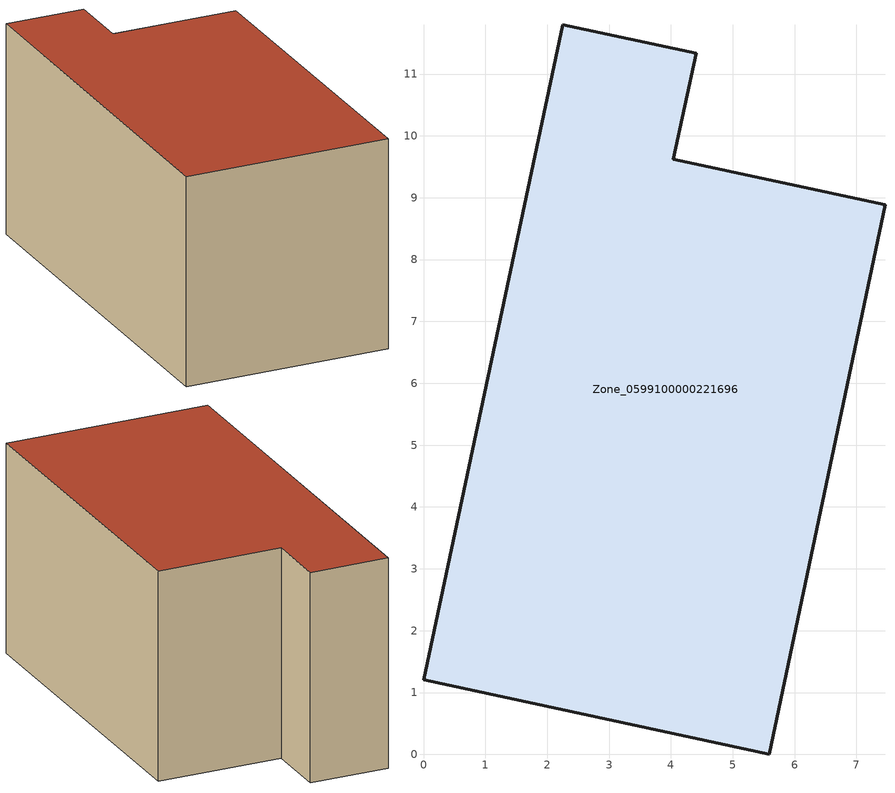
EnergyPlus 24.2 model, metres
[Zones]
Zone_0599100000221696
 floor ground (C_G): 0,1.21 2.25,11.8 4.41,11.34 4.04,9.62 7.46,8.89 5.59,0 z0
 wall outside (C_F): 2.25,11.8 0,1.21 5.59,0 7.46,8.89 4.04,9.62 4.41,11.34 2.25,11.8 z0:5.9
 roof outside (C_R): 0,1.21 5.59,0 7.46,8.89 4.04,9.62 4.41,11.34 2.25,11.8 z5.9
[BUILDING]
Pand.0599100000221696: North Axis=0; Terrain=City; Loads Convergence Tolerance Value=0.04; Temperature Convergence Tolerance Value=0.4; Solar Distribution=FullExterior; Maximum Number of Warmup Days=25; Minimum Number of Warmup Days=1
[Site:Location]
Rotterdam.The.Hague.AP_ZH_NLD Design_Conditions: Latitude=51.96; Longitude=4.45; Time Zone=1; Elevation=-4.5
[SITE:GROUNDTEMPERATURE:BUILDINGSURFACE]
18, 18, 18, 18, 18, 18, 18, 18, 18, 18, 18, 18
[MATERIAL] Thermal Absorptance=0.9; Solar Absorptance=0.7; Visible Absorptance=0.7
Name | Roughness | Thickness | Conductivity | Density | Specific Heat
G.TI.1975-1991 | MediumSmooth | 0.15 | 0.288461 | 540 | 1210
F.TI.1975-1991 | Rough | 0.3 | 0.230769 | 1920 | 840
R.TI.1975-1991 | MediumRough | 0.2 | 0.153846 | 1500 | 1000
[CONSTRUCTION]
C_G: G.TI.1975-1991
C_F: F.TI.1975-1991
C_R: R.TI.1975-1991
[ZONE]
Zone_0599100000221696: Type=1; Multiplier=1; Ceiling Height=Autocalculate; Volume=Autocalculate; Floor Area=autocalculate; Part of Total Floor Area=Yes
[ZONEINFILTRATION:DESIGNFLOWRATE]
Infil_Zone_0599100000221696: Zone or ZoneList or Space or SpaceList=Zone_0599100000221696; Schedule=AlwaysOn; Design Flow Rate Calculation Method=Flow/Area; Flow Rate per Floor Area=0.003; Constant Term Coefficient=1; Temperature Term Coefficient=0; Velocity Term Coefficient=0; Velocity Squared Term Coefficient=0
[HVACTEMPLATE:ZONE:IDEALLOADSAIRSYSTEM]
Zone_0599100000221696: Maximum Heating Supply Air Temperature=50; Minimum Cooling Supply Air Temperature=13; Maximum Heating Supply Air Humidity Ratio=0.0156; Minimum Cooling Supply Air Humidity Ratio=0.0077; Heating Limit=NoLimit; Cooling Limit=NoLimit; Dehumidification Control Type=ConstantSensibleHeatRatio; Cooling Sensible Heat Ratio=0.7; Dehumidification Setpoint=60; Humidification Control Type=None; Humidification Setpoint=30; Outdoor Air Method=None; Outdoor Air Flow Rate per Person=0.00944; Outdoor Air Flow Rate per Zone Floor Area=0; Outdoor Air Flow Rate per Zone=0; Demand Controlled Ventilation Type=None; Outdoor Air Economizer Type=NoEconomizer; Heat Recovery Type=None; Sensible Heat Recovery Effectiveness=0.7; Latent Heat Recovery Effectiveness=0.65
[ZONECONTROL:THERMOSTAT]
ThermostatControl_Zone_0599100000221696: Zone or ZoneList=Zone_0599100000221696; Control Type Schedule=DualSetpointControlType; Control 1=Thermostat_Zone_0599100000221696; Temperature Difference Between Cutout And Setpoint=0
[THERMOSTATSETPOINT:DUALSETPOINT]
Thermostat_Zone_0599100000221696: Heating Setpoint Temperature Schedule=HeatingSetpoint_Zone_0599100000221696; Cooling Setpoint Temperature Schedule=CoolingSetpoint_Zone_0599100000221696
[SCHEDULE:COMPACT]
HeatingSetpoint_Zone_0599100000221696: Through: 12/31, For: AllDays, Until: 24:00, 21
CoolingSetpoint_Zone_0599100000221696: Through: 12/31, For: AllDays, Until: 24:00, 24
DualSetpointControlType: Through: 12/31, For: AllDays, Until: 24:00, 4
AlwaysOn: Through: 12/31, For: AllDays, Until: 24:00, 1
